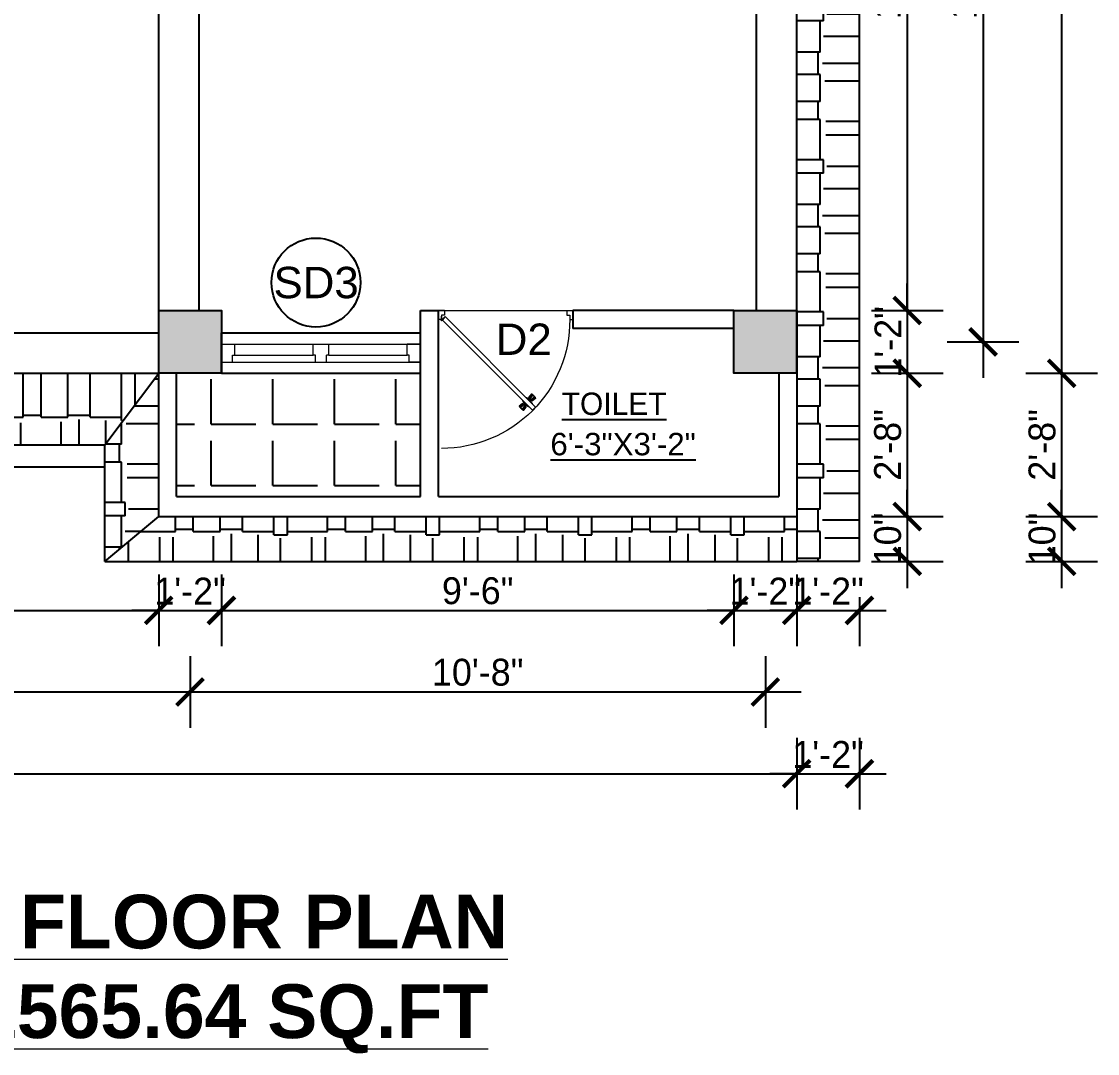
# Model space of a CAD drawing. Header units: inches. Extents: x 3672 to 10975, y -27382 to -746.
# Drawn here: x 8529.3 to 8769.5, y -24918.4 to -24688.1 of the extents above; entities that cross this region are included whole.
import ezdxf

# ---------------------------------------------------------------- set-up
doc = ezdxf.new("R2010")
doc.units = ezdxf.units.IN
doc.header["$LTSCALE"] = 17
doc.header["$MEASUREMENT"] = 0
for name, color, linetype, lineweight in [('25 BOT BAR', 12, 'Continuous', 25), ('DOOR & WIN', 1, 'Continuous', 25), ('OUTLINE', 1, 'Continuous', 25), ('PUERTAS', 7, 'Continuous', 9), ('TEXT', 231, 'Continuous', 20), ('WINDOW FRAME PLAN', 162, 'Continuous', 18)]:
    doc.layers.add(name, color=color, linetype=linetype, lineweight=lineweight)
doc.styles.add('ARCHITECTURE', font='stylu.ttf')
doc.styles.add('DIMTEXT', font='arial.ttf', dxfattribs={"height": 6})
doc.dimstyles.new('8 SCALE', dxfattribs={"dimscale": 0, "dimtxt": 6, "dimasz": 6, "dimexe": 8, "dimexo": 8, "dimgap": 1.25, "dimtad": 1, "dimdec": 0, "dimzin": 3, "dimdsep": 46, "dimlunit": 4, "dimtxsty": 'ARCHITECTURE', "dimblk": 'ARCHTICK', "dimcen": 8, "dimdle": 8, "dimclrd": 5, "dimclre": 5, "dimclrt": 7, "dimadec": 0, "dimazin": 0, "dimtfac": 0.75, "dimtdec": 0, "dimtix": 1, "dimtmove": 2, "dimatfit": 3, "dimldrblk": 'ARCHTICK', "dimfxl": 8, "dimfxlon": 1, "dimtolj": 1, "dimtzin": 0, "dimlwd": -1, "dimlwe": -1, "dimarcsym": 0})
pattern_1 = [(90, (-1768.396, -5912.43), (-12, 25.5), [6, -5, 7, -3, 9, -4]), (90, (-1768.896, -5906.43), (-12, 25.5), [5, -19, 4, -6]), (90, (-1767.646, -5894.43), (-12, 25.5), [3, -31]), (180, (-1768.396, -5912.4304), (-12, -8.5), [11.5, -36.5]), (180, (-1768.396, -5906.4304), (-12, -8.5), [11.25, -36.75]), (180, (-1768.396, -5901.4304), (-12, -8.5), [10.5, -37.5]), (180, (-1767.646, -5894.4304), (-12, -8.5), [11.5, -36.5]), (180, (-1767.646, -5891.4304), (-12, -8.5), [11.5, -36.5]), (180, (-1768.396, -5882.4304), (-12, -8.5), [11, -37])]

# ---------------------------------------------------------------- blocks, each defined once
blk = doc.blocks.new('2ft6in')
at = {"layer": 'PUERTAS', "color": 2}
for p, q in [((0.84, 2.1), (21.02, 22.28)), ((18.33, 21.76), (18.31, 21.77)), ((21.71, 21.6), (21.02, 22.28)), ((21.71, 21.6), (1.47, 1.37)), ((21.18, 18.9), (21.2, 18.89)), ((0, 2), (0, 0)), ((0.6, 2), (0, 2)), ((1.33, 0), (0, 0)), ((0.6, 1.26), (0.6, 2.04)), ((0.67, 1.26), (0.6, 1.26)), ((0.67, 1.26), (0.67, 2.01)), ((0.67, 1), (0.67, 1.26)), ((1.33, 1), (0.67, 1)), ((1.31, 1.53), (0.79, 2.06)), ((1.36, 1.58), (0.81, 2.12)), ((1.36, 1.58), (1.31, 1.53)), ((1.47, 1.37), (1.31, 1.53)), ((1.33, 0), (1.33, 1)), ((28.67, 0), (28.67, 1)), ((28.67, 1), (29.33, 1)), ((28.67, 0), (30, 0)), ((29.33, 1), (29.33, 2)), ((29.33, 2), (30, 2)), ((30, 0), (30, 2))]:
    blk.add_line(p, q, dxfattribs=at)
at = {"layer": 'PUERTAS', "color": 1}
for p, q in [((18.06, 21.44), (18.48, 21.86)), ((18.08, 21.51), (18.45, 21.88)), ((18.82, 22.25), (18.45, 21.88)), ((18.9, 22.28), (18.48, 21.86)), ((18.84, 22.23), (18.82, 22.25)), ((19.54, 21.59), (18.99, 22.27)), ((18.74, 20.79), (18.06, 21.34)), ((18.11, 21.49), (18.08, 21.51)), ((18.83, 20.8), (19.18, 21.15)), ((18.84, 20.21), (19.1, 20.6)), ((18.85, 20.11), (18.84, 20.12)), ((18.92, 20.89), (18.93, 20.88)), ((19.02, 20.88), (19.24, 21.1)), ((19.12, 20.8), (19.03, 20.89)), ((19.1, 20.7), (19.11, 20.69)), ((19.1, 20.6), (19.1, 20.6)), ((19.11, 20.79), (19.33, 21.01)), ((19.54, 21.5), (19.18, 21.15)), ((19.45, 21.31), (19.24, 21.1)), ((19.55, 21.22), (19.33, 21.01)), ((19.45, 21.41), (19.45, 21.41)), ((19.54, 21.22), (19.45, 21.31)), ((19.53, 19.43), (19.54, 19.42)), ((19.64, 21.23), (19.64, 21.23)), ((19.64, 19.42), (20.02, 19.67)), ((19.74, 21.24), (19.73, 21.23)), ((20.12, 21.49), (19.74, 21.24)), ((20.02, 19.67), (20.03, 19.68)), ((20.12, 19.68), (20.12, 19.68)), ((20.21, 19.69), (20.43, 19.9)), ((20.22, 21.48), (20.22, 21.49)), ((20.22, 19.41), (20.57, 19.76)), ((20.22, 19.69), (20.31, 19.6)), ((20.22, 19.32), (20.76, 18.64)), ((20.31, 19.6), (20.52, 19.81)), ((20.31, 19.5), (20.31, 19.5)), ((20.65, 20.12), (20.43, 19.9)), ((20.74, 20.03), (20.52, 19.81)), ((20.93, 20.11), (20.57, 19.76)), ((20.64, 20.11), (20.73, 20.02)), ((20.66, 20.31), (20.65, 20.31)), ((20.65, 20.21), (20.65, 20.22)), ((20.91, 20.7), (20.66, 20.31)), ((20.84, 20.02), (20.83, 20.03)), ((20.91, 20.8), (20.91, 20.79)), ((21.02, 20.12), (21.7, 19.57)), ((21.7, 19.47), (21.28, 19.05)), ((21.67, 19.4), (21.31, 19.03)), ((21.65, 19.42), (21.67, 19.4)), ((20.86, 18.63), (21.28, 19.05)), ((20.91, 18.68), (20.94, 18.66)), ((20.94, 18.66), (21.31, 19.03))]:
    blk.add_line(p, q, dxfattribs=at)
at = {"layer": 'PUERTAS', "color": 8}
for p, q in [((18.44, 21.9), (18.31, 21.77)), ((19.07, 21.03), (18.34, 21.72)), ((18.44, 21.9), (18.56, 22.02)), ((18.58, 22.01), (18.56, 22.02)), ((19.3, 21.26), (18.61, 22)), ((19.42, 21.38), (18.75, 22.14)), ((19.51, 21.48), (18.88, 22.26)), ((19.55, 21.53), (18.93, 22.3)), ((18.81, 20.78), (18.04, 21.4)), ((18.86, 20.83), (18.08, 21.46)), ((18.95, 20.92), (18.2, 21.58)), ((18.91, 20.27), (19.19, 20.69)), ((19.13, 20.8), (19.03, 20.9)), ((19.15, 20.82), (19.05, 20.92)), ((19.09, 20.44), (19.25, 20.76)), ((19.19, 20.87), (19.1, 20.96)), ((19.25, 20.93), (19.16, 21.02)), ((19.28, 20.63), (19.32, 20.83)), ((19.4, 21.08), (19.31, 21.17)), ((19.47, 21.15), (19.38, 21.24)), ((19.43, 20.78), (19.4, 20.9)), ((19.51, 21.19), (19.42, 21.28)), ((19.55, 20.91), (19.43, 20.94)), ((19.53, 21.21), (19.44, 21.3)), ((19.7, 21.06), (19.51, 21.01)), ((19.89, 21.24), (19.58, 21.08)), ((20.07, 21.42), (19.64, 21.15)), ((19.69, 19.49), (20.12, 19.76)), ((19.87, 19.67), (20.18, 19.83)), ((20.06, 19.85), (20.25, 19.9)), ((20.21, 20), (20.33, 19.97)), ((20.21, 19.38), (20.83, 18.61)), ((20.23, 19.7), (20.32, 19.61)), ((20.25, 19.72), (20.34, 19.63)), ((20.25, 19.43), (20.88, 18.65)), ((20.29, 19.76), (20.38, 19.67)), ((20.33, 20.13), (20.36, 20.01)), ((20.34, 19.53), (21, 18.77)), ((20.36, 19.83), (20.45, 19.74)), ((20.48, 20.28), (20.44, 20.08)), ((20.46, 19.64), (21.14, 18.91)), ((20.5, 19.98), (20.6, 19.89)), ((20.67, 20.47), (20.51, 20.15)), ((20.85, 20.64), (20.57, 20.22)), ((20.57, 20.04), (20.66, 19.95)), ((20.61, 20.09), (20.7, 19.99)), ((20.63, 20.11), (20.72, 20.01)), ((20.69, 19.87), (21.42, 19.19)), ((20.81, 19.99), (21.56, 19.33)), ((20.9, 20.08), (21.68, 19.45)), ((20.95, 20.13), (21.72, 19.51)), ((21.32, 19.01), (21.2, 18.89)), ((21.32, 19.01), (21.44, 19.14)), ((21.43, 19.15), (21.44, 19.14)), ((0, 0), (30, 0))]:
    blk.add_line(p, q, dxfattribs=at)
at = {"layer": 'PUERTAS', "color": 2}
for radius in [0.129, 0.0627]:
    blk.add_circle((0.68, 2.14), radius, dxfattribs=at)
at = {"layer": 'PUERTAS', "color": 8}
blk.add_arc((0.68, 2.14), 28.65, 359.7285, 90.0333, dxfattribs=at)
at = {"layer": 'PUERTAS', "color": 1}
for centre, start, end in [((18.94, 22.23), 38.9236, 135), ((18.78, 20.84), 231.0764, 315), ((18.89, 20.16), 135, 225), ((18.97, 20.93), 225, 315), ((19.16, 20.74), 135, 219.7428), ((19.06, 20.65), 315, 39.7428), ((19.4, 21.36), 315, 45), ((19.49, 21.55), 315, 38.9236), ((19.59, 19.47), 225, 315), ((19.6, 21.18), 50.2572, 135), ((19.68, 21.28), 230.2572, 315), ((20.07, 19.63), 50.2572, 135), ((20.17, 21.44), 45, 135), ((20.16, 19.73), 230.2572, 315), ((20.27, 19.36), 135, 218.9236), ((20.35, 19.55), 135, 225), ((20.7, 20.26), 135, 219.7428), ((20.6, 20.17), 315, 39.7428), ((20.78, 19.98), 45, 135), ((20.87, 20.75), 315, 45), ((20.98, 20.07), 51.0764, 135), ((21.65, 19.52), 315, 51.0764), ((20.82, 18.68), 218.9236, 315)]:
    blk.add_arc(centre, 0.0667, start, end, dxfattribs=at)
blk = doc.blocks.new('*U2800')
at = {"color": 3}
blk.add_blockref('2ft6in', (0, 0), dxfattribs=at)
blk = doc.blocks.new('_ArchTick')
at = {"color": 0, "linetype": 'ByBlock', "const_width": 0.15}
blk.add_lwpolyline([(-0.5, -0.5), (0.5, 0.5)], dxfattribs=at)
blk = doc.blocks.new('*D3235')
at = {"layer": '25 BOT BAR', "color": 5, "transparency": 16777216}
for p, q in [((8405.89, -24811.54), (8405.89, -24827.54)), ((8559.89, -24811.54), (8559.89, -24827.54)), ((8397.89, -24819.54), (8567.89, -24819.54))]:
    blk.add_line(p, q, dxfattribs=at)
at = {"layer": 'Defpoints', "color": 0, "transparency": 16777216}
for p in [(8405.89, -24766.59), (8559.89, -24766.59), (8559.89, -24819.54)]:
    blk.add_point(p, dxfattribs=at)
at = {"layer": '25 BOT BAR', "color": 5, "transparency": 16777216, "xscale": 6, "yscale": 6, "zscale": 6, "rotation": 180}
blk.add_blockref('_ArchTick', (8405.89, -24819.54), dxfattribs=at)
at = {"layer": '25 BOT BAR', "color": 5, "transparency": 16777216, "xscale": 6, "yscale": 6, "zscale": 6}
blk.add_blockref('_ArchTick', (8559.89, -24819.54), dxfattribs=at)
at = {"layer": '25 BOT BAR', "color": 7, "transparency": 16777216, "insert": (8482.89, -24815.18), "char_height": 6, "attachment_point": 5, "style": 'ARCHITECTURE'}
blk.add_mtext('\\A1;12\'-10"', dxfattribs=at)
blk = doc.blocks.new('*D3236')
at = {"layer": '25 BOT BAR', "color": 5, "transparency": 16777216}
for p, q in [((8559.89, -24811.54), (8559.89, -24827.54)), ((8573.89, -24811.54), (8573.89, -24827.54)), ((8559.89, -24819.54), (8553.89, -24819.54)), ((8559.89, -24819.54), (8573.89, -24819.54)), ((8573.89, -24819.54), (8579.89, -24819.54))]:
    blk.add_line(p, q, dxfattribs=at)
at = {"layer": 'Defpoints', "color": 0, "transparency": 16777216}
for p in [(8559.89, -24766.59), (8573.89, -24766.59), (8573.89, -24819.54)]:
    blk.add_point(p, dxfattribs=at)
at = {"layer": '25 BOT BAR', "color": 5, "transparency": 16777216, "xscale": 6, "yscale": 6, "zscale": 6}
blk.add_blockref('_ArchTick', (8559.89, -24819.54), dxfattribs=at)
at = {"layer": '25 BOT BAR', "color": 5, "transparency": 16777216, "xscale": 6, "yscale": 6, "zscale": 6, "rotation": 180}
blk.add_blockref('_ArchTick', (8573.89, -24819.54), dxfattribs=at)
at = {"layer": '25 BOT BAR', "color": 7, "transparency": 16777216, "insert": (8566.89, -24815.23), "char_height": 6, "attachment_point": 5, "style": 'ARCHITECTURE'}
blk.add_mtext('\\A1;1\'-2"', dxfattribs=at)
blk = doc.blocks.new('*D3237')
at = {"layer": '25 BOT BAR', "color": 5, "transparency": 16777216}
for p, q in [((8573.89, -24811.54), (8573.89, -24827.54)), ((8688.35, -24811.54), (8688.35, -24827.54)), ((8565.89, -24819.54), (8696.35, -24819.54))]:
    blk.add_line(p, q, dxfattribs=at)
at = {"layer": 'Defpoints', "color": 0, "transparency": 16777216}
for p in [(8573.89, -24766.59), (8688.35, -24766.59), (8688.35, -24819.54)]:
    blk.add_point(p, dxfattribs=at)
at = {"layer": '25 BOT BAR', "color": 5, "transparency": 16777216, "xscale": 6, "yscale": 6, "zscale": 6, "rotation": 180}
blk.add_blockref('_ArchTick', (8573.89, -24819.54), dxfattribs=at)
at = {"layer": '25 BOT BAR', "color": 5, "transparency": 16777216, "xscale": 6, "yscale": 6, "zscale": 6}
blk.add_blockref('_ArchTick', (8688.35, -24819.54), dxfattribs=at)
at = {"layer": '25 BOT BAR', "color": 7, "transparency": 16777216, "insert": (8631.12, -24815.18), "char_height": 6, "attachment_point": 5, "style": 'ARCHITECTURE'}
blk.add_mtext('\\A1;9\'-6"', dxfattribs=at)
blk = doc.blocks.new('*D3238')
at = {"layer": '25 BOT BAR', "color": 5, "transparency": 16777216}
for p, q in [((8688.35, -24811.54), (8688.35, -24827.54)), ((8702.35, -24811.54), (8702.35, -24827.54)), ((8688.35, -24819.54), (8682.35, -24819.54)), ((8688.35, -24819.54), (8702.35, -24819.54)), ((8702.35, -24819.54), (8708.35, -24819.54))]:
    blk.add_line(p, q, dxfattribs=at)
at = {"layer": 'Defpoints', "color": 0, "transparency": 16777216}
for p in [(8688.35, -24766.59), (8702.35, -24766.59), (8702.35, -24819.54)]:
    blk.add_point(p, dxfattribs=at)
at = {"layer": '25 BOT BAR', "color": 5, "transparency": 16777216, "xscale": 6, "yscale": 6, "zscale": 6}
blk.add_blockref('_ArchTick', (8688.35, -24819.54), dxfattribs=at)
at = {"layer": '25 BOT BAR', "color": 5, "transparency": 16777216, "xscale": 6, "yscale": 6, "zscale": 6, "rotation": 180}
blk.add_blockref('_ArchTick', (8702.35, -24819.54), dxfattribs=at)
at = {"layer": '25 BOT BAR', "color": 7, "transparency": 16777216, "insert": (8695.35, -24815.23), "char_height": 6, "attachment_point": 5, "style": 'ARCHITECTURE'}
blk.add_mtext('\\A1;1\'-2"', dxfattribs=at)
blk = doc.blocks.new('*D3240')
at = {"layer": '25 BOT BAR', "color": 5, "transparency": 16777216}
for p, q in [((8398.89, -24829.74), (8398.89, -24845.74)), ((8566.89, -24829.74), (8566.89, -24845.74)), ((8390.89, -24837.74), (8574.89, -24837.74))]:
    blk.add_line(p, q, dxfattribs=at)
at = {"layer": 'Defpoints', "color": 0, "transparency": 16777216}
for p in [(8398.89, -24759.59), (8566.89, -24759.59), (8566.89, -24837.74)]:
    blk.add_point(p, dxfattribs=at)
at = {"layer": '25 BOT BAR', "color": 5, "transparency": 16777216, "xscale": 6, "yscale": 6, "zscale": 6, "rotation": 180}
blk.add_blockref('_ArchTick', (8398.89, -24837.74), dxfattribs=at)
at = {"layer": '25 BOT BAR', "color": 5, "transparency": 16777216, "xscale": 6, "yscale": 6, "zscale": 6}
blk.add_blockref('_ArchTick', (8566.89, -24837.74), dxfattribs=at)
at = {"layer": '25 BOT BAR', "color": 7, "transparency": 16777216, "insert": (8482.89, -24833.34), "char_height": 6, "attachment_point": 5, "style": 'ARCHITECTURE'}
blk.add_mtext('\\A1;14\'-0"', dxfattribs=at)
blk = doc.blocks.new('*D3241')
at = {"layer": '25 BOT BAR', "color": 5, "transparency": 16777216}
for p, q in [((8566.89, -24829.74), (8566.89, -24845.74)), ((8695.35, -24829.74), (8695.35, -24845.74)), ((8558.89, -24837.74), (8703.35, -24837.74))]:
    blk.add_line(p, q, dxfattribs=at)
at = {"layer": 'Defpoints', "color": 0, "transparency": 16777216}
for p in [(8566.89, -24759.59), (8695.35, -24759.59), (8695.35, -24837.74)]:
    blk.add_point(p, dxfattribs=at)
at = {"layer": '25 BOT BAR', "color": 5, "transparency": 16777216, "xscale": 6, "yscale": 6, "zscale": 6, "rotation": 180}
blk.add_blockref('_ArchTick', (8566.89, -24837.74), dxfattribs=at)
at = {"layer": '25 BOT BAR', "color": 5, "transparency": 16777216, "xscale": 6, "yscale": 6, "zscale": 6}
blk.add_blockref('_ArchTick', (8695.35, -24837.74), dxfattribs=at)
at = {"layer": '25 BOT BAR', "color": 7, "transparency": 16777216, "insert": (8631.12, -24833.37), "char_height": 6, "attachment_point": 5, "style": 'ARCHITECTURE'}
blk.add_mtext('\\A1;10\'-8"', dxfattribs=at)
blk = doc.blocks.new('*D3242')
at = {"layer": '25 BOT BAR', "color": 5, "transparency": 16777216}
for p, q in [((8241.89, -24848), (8241.89, -24864)), ((8702.35, -24848), (8702.35, -24864)), ((8233.89, -24856), (8710.35, -24856))]:
    blk.add_line(p, q, dxfattribs=at)
at = {"layer": 'Defpoints', "color": 0, "transparency": 16777216}
for p in [(8241.89, -24766.59), (8702.35, -24766.59), (8702.35, -24856)]:
    blk.add_point(p, dxfattribs=at)
at = {"layer": '25 BOT BAR', "color": 5, "transparency": 16777216, "xscale": 6, "yscale": 6, "zscale": 6, "rotation": 180}
blk.add_blockref('_ArchTick', (8241.89, -24856), dxfattribs=at)
at = {"layer": '25 BOT BAR', "color": 5, "transparency": 16777216, "xscale": 6, "yscale": 6, "zscale": 6}
blk.add_blockref('_ArchTick', (8702.35, -24856), dxfattribs=at)
at = {"layer": '25 BOT BAR', "color": 7, "transparency": 16777216, "insert": (8472.12, -24851.62), "char_height": 6, "attachment_point": 5, "style": 'ARCHITECTURE'}
blk.add_mtext('\\A1;38\'-4"', dxfattribs=at)
blk = doc.blocks.new('*D3259')
at = {"layer": '25 BOT BAR', "color": 5, "transparency": 16777216}
for p, q in [((8727.04, -24594.07), (8727.04, -24760.59)), ((8719.04, -24602.07), (8735.04, -24602.07)), ((8719.04, -24752.59), (8735.04, -24752.59))]:
    blk.add_line(p, q, dxfattribs=at)
at = {"layer": 'Defpoints', "color": 0, "transparency": 16777216}
for p in [(8702.35, -24602.07), (8702.35, -24752.59), (8727.04, -24752.59)]:
    blk.add_point(p, dxfattribs=at)
at = {"layer": '25 BOT BAR', "color": 5, "transparency": 16777216, "xscale": 6, "yscale": 6, "zscale": 6}
for p, rotation in [((8727.04, -24602.07), 90), ((8727.04, -24752.59), 270)]:
    blk.add_blockref('_ArchTick', p, dxfattribs=dict(at, rotation=rotation))
at = {"layer": '25 BOT BAR', "color": 7, "transparency": 16777216, "insert": (8722.57, -24677.33), "char_height": 6, "attachment_point": 5, "rotation": 90, "style": 'ARCHITECTURE'}
blk.add_mtext('\\A1;12\'-7"', dxfattribs=at)
blk = doc.blocks.new('*D3260')
at = {"layer": '25 BOT BAR', "color": 5, "transparency": 16777216}
for p, q in [((8727.04, -24752.59), (8727.04, -24746.59)), ((8719.04, -24752.59), (8735.04, -24752.59)), ((8727.04, -24752.59), (8727.04, -24766.59)), ((8719.04, -24766.59), (8735.04, -24766.59)), ((8727.04, -24766.59), (8727.04, -24772.59))]:
    blk.add_line(p, q, dxfattribs=at)
at = {"layer": 'Defpoints', "color": 0, "transparency": 16777216}
for p in [(8702.35, -24752.59), (8702.35, -24766.59), (8727.04, -24766.59)]:
    blk.add_point(p, dxfattribs=at)
at = {"layer": '25 BOT BAR', "color": 5, "transparency": 16777216, "xscale": 6, "yscale": 6, "zscale": 6}
for p, rotation in [((8727.04, -24752.59), 270), ((8727.04, -24766.59), 90)]:
    blk.add_blockref('_ArchTick', p, dxfattribs=dict(at, rotation=rotation))
at = {"layer": '25 BOT BAR', "color": 7, "transparency": 16777216, "insert": (8722.73, -24759.59), "char_height": 6, "attachment_point": 5, "rotation": 90, "style": 'ARCHITECTURE'}
blk.add_mtext('\\A1;1\'-2"', dxfattribs=at)
blk = doc.blocks.new('*D3261')
at = {"layer": '25 BOT BAR', "color": 5, "transparency": 16777216}
for p, q in [((8727.04, -24758.59), (8727.04, -24806.59)), ((8719.04, -24766.59), (8735.04, -24766.59)), ((8719.04, -24798.59), (8735.04, -24798.59))]:
    blk.add_line(p, q, dxfattribs=at)
at = {"layer": 'Defpoints', "color": 0, "transparency": 16777216}
for p in [(8702.35, -24766.59), (8702.35, -24798.59), (8727.04, -24798.59)]:
    blk.add_point(p, dxfattribs=at)
at = {"layer": '25 BOT BAR', "color": 5, "transparency": 16777216, "xscale": 6, "yscale": 6, "zscale": 6}
for p, rotation in [((8727.04, -24766.59), 90), ((8727.04, -24798.59), 270)]:
    blk.add_blockref('_ArchTick', p, dxfattribs=dict(at, rotation=rotation))
at = {"layer": '25 BOT BAR', "color": 7, "transparency": 16777216, "insert": (8722.68, -24782.59), "char_height": 6, "attachment_point": 5, "rotation": 90, "style": 'ARCHITECTURE'}
blk.add_mtext('\\A1;2\'-8"', dxfattribs=at)
blk = doc.blocks.new('*D3264')
at = {"layer": '25 BOT BAR', "color": 5, "transparency": 16777216}
for p, q in [((8743.96, -24587.07), (8743.96, -24767.59)), ((8735.96, -24595.07), (8751.96, -24595.07)), ((8735.96, -24759.59), (8751.96, -24759.59))]:
    blk.add_line(p, q, dxfattribs=at)
at = {"layer": 'Defpoints', "color": 0, "transparency": 16777216}
for p in [(8695.35, -24595.07), (8695.35, -24759.59), (8743.96, -24759.59)]:
    blk.add_point(p, dxfattribs=at)
at = {"layer": '25 BOT BAR', "color": 5, "transparency": 16777216, "xscale": 6, "yscale": 6, "zscale": 6}
for p, rotation in [((8743.96, -24595.07), 90), ((8743.96, -24759.59), 270)]:
    blk.add_blockref('_ArchTick', p, dxfattribs=dict(at, rotation=rotation))
at = {"layer": '25 BOT BAR', "color": 7, "transparency": 16777216, "insert": (8739.6, -24677.33), "char_height": 6, "attachment_point": 5, "rotation": 90, "style": 'ARCHITECTURE'}
blk.add_mtext('\\A1;13\'-9"', dxfattribs=at)
blk = doc.blocks.new('*D3265')
at = {"layer": '25 BOT BAR', "color": 5, "transparency": 16777216}
for p, q in [((8761.51, -24298.59), (8761.51, -24774.59)), ((8753.51, -24306.59), (8769.51, -24306.59)), ((8753.51, -24766.59), (8769.51, -24766.59))]:
    blk.add_line(p, q, dxfattribs=at)
at = {"layer": 'Defpoints', "color": 0, "transparency": 16777216}
for p in [(8702.35, -24306.59), (8702.35, -24766.59), (8761.51, -24766.59)]:
    blk.add_point(p, dxfattribs=at)
at = {"layer": '25 BOT BAR', "color": 5, "transparency": 16777216, "xscale": 6, "yscale": 6, "zscale": 6}
for p, rotation in [((8761.51, -24306.59), 90), ((8761.51, -24766.59), 270)]:
    blk.add_blockref('_ArchTick', p, dxfattribs=dict(at, rotation=rotation))
at = {"layer": '25 BOT BAR', "color": 7, "transparency": 16777216, "insert": (8757.13, -24536.59), "char_height": 6, "attachment_point": 5, "rotation": 90, "style": 'ARCHITECTURE'}
blk.add_mtext('\\A1;38\'-4"', dxfattribs=at)
blk = doc.blocks.new('*D3266')
at = {"layer": '25 BOT BAR', "color": 5, "transparency": 16777216}
for p, q in [((8761.51, -24758.59), (8761.51, -24806.59)), ((8753.51, -24766.59), (8769.51, -24766.59)), ((8753.51, -24798.59), (8769.51, -24798.59))]:
    blk.add_line(p, q, dxfattribs=at)
at = {"layer": 'Defpoints', "color": 0, "transparency": 16777216}
for p in [(8702.35, -24766.59), (8702.35, -24798.59), (8761.51, -24798.59)]:
    blk.add_point(p, dxfattribs=at)
at = {"layer": '25 BOT BAR', "color": 5, "transparency": 16777216, "xscale": 6, "yscale": 6, "zscale": 6}
for p, rotation in [((8761.51, -24766.59), 90), ((8761.51, -24798.59), 270)]:
    blk.add_blockref('_ArchTick', p, dxfattribs=dict(at, rotation=rotation))
at = {"layer": '25 BOT BAR', "color": 7, "transparency": 16777216, "insert": (8757.16, -24782.59), "char_height": 6, "attachment_point": 5, "rotation": 90, "style": 'ARCHITECTURE'}
blk.add_mtext('\\A1;2\'-8"', dxfattribs=at)
blk = doc.blocks.new('*D3271')
at = {"layer": '25 BOT BAR', "color": 5, "transparency": 16777216}
for p, q in [((8727.04, -24798.59), (8727.04, -24792.59)), ((8719.04, -24798.59), (8735.04, -24798.59)), ((8727.04, -24798.59), (8727.04, -24808.59)), ((8719.04, -24808.59), (8735.04, -24808.59)), ((8727.04, -24808.59), (8727.04, -24814.59))]:
    blk.add_line(p, q, dxfattribs=at)
at = {"layer": 'Defpoints', "color": 0, "transparency": 16777216}
for p in [(8702.35, -24798.59), (8702.35, -24808.59), (8727.04, -24808.59)]:
    blk.add_point(p, dxfattribs=at)
at = {"layer": '25 BOT BAR', "color": 5, "transparency": 16777216, "xscale": 6, "yscale": 6, "zscale": 6}
for p, rotation in [((8727.04, -24798.59), 270), ((8727.04, -24808.59), 90)]:
    blk.add_blockref('_ArchTick', p, dxfattribs=dict(at, rotation=rotation))
at = {"layer": '25 BOT BAR', "color": 7, "transparency": 16777216, "insert": (8722.68, -24803.59), "char_height": 6, "attachment_point": 5, "rotation": 90, "style": 'ARCHITECTURE'}
blk.add_mtext('\\A1;10"', dxfattribs=at)
blk = doc.blocks.new('*D3272')
at = {"layer": '25 BOT BAR', "color": 5, "transparency": 16777216}
for p, q in [((8761.51, -24798.59), (8761.51, -24792.59)), ((8753.51, -24798.59), (8769.51, -24798.59)), ((8761.51, -24798.59), (8761.51, -24808.59)), ((8753.51, -24808.59), (8769.51, -24808.59)), ((8761.51, -24808.59), (8761.51, -24814.59))]:
    blk.add_line(p, q, dxfattribs=at)
at = {"layer": 'Defpoints', "color": 0, "transparency": 16777216}
for p in [(8702.35, -24798.59), (8702.35, -24808.59), (8761.51, -24808.59)]:
    blk.add_point(p, dxfattribs=at)
at = {"layer": '25 BOT BAR', "color": 5, "transparency": 16777216, "xscale": 6, "yscale": 6, "zscale": 6}
for p, rotation in [((8761.51, -24798.59), 270), ((8761.51, -24808.59), 90)]:
    blk.add_blockref('_ArchTick', p, dxfattribs=dict(at, rotation=rotation))
at = {"layer": '25 BOT BAR', "color": 7, "transparency": 16777216, "insert": (8757.16, -24803.59), "char_height": 6, "attachment_point": 5, "rotation": 90, "style": 'ARCHITECTURE'}
blk.add_mtext('\\A1;10"', dxfattribs=at)
blk = doc.blocks.new('*D3273')
at = {"layer": '25 BOT BAR', "color": 5, "transparency": 16777216}
for p, q in [((8702.35, -24811.54), (8702.35, -24827.54)), ((8716.35, -24816.59), (8716.35, -24827.54)), ((8702.35, -24819.54), (8696.35, -24819.54)), ((8702.35, -24819.54), (8716.35, -24819.54)), ((8716.35, -24819.54), (8722.35, -24819.54))]:
    blk.add_line(p, q, dxfattribs=at)
at = {"layer": 'Defpoints', "color": 0, "transparency": 16777216}
for p in [(8702.35, -24766.59), (8716.35, -24808.59), (8716.35, -24819.54)]:
    blk.add_point(p, dxfattribs=at)
at = {"layer": '25 BOT BAR', "color": 5, "transparency": 16777216, "xscale": 6, "yscale": 6, "zscale": 6}
blk.add_blockref('_ArchTick', (8702.35, -24819.54), dxfattribs=at)
at = {"layer": '25 BOT BAR', "color": 5, "transparency": 16777216, "xscale": 6, "yscale": 6, "zscale": 6, "rotation": 180}
blk.add_blockref('_ArchTick', (8716.35, -24819.54), dxfattribs=at)
at = {"layer": '25 BOT BAR', "color": 7, "transparency": 16777216, "insert": (8709.35, -24815.23), "char_height": 6, "attachment_point": 5, "style": 'ARCHITECTURE'}
blk.add_mtext('\\A1;1\'-2"', dxfattribs=at)
blk = doc.blocks.new('*D3274')
at = {"layer": '25 BOT BAR', "color": 5, "transparency": 16777216}
for p, q in [((8702.35, -24848), (8702.35, -24864)), ((8716.35, -24848), (8716.35, -24864)), ((8702.35, -24856), (8696.35, -24856)), ((8702.35, -24856), (8716.35, -24856)), ((8716.35, -24856), (8722.35, -24856))]:
    blk.add_line(p, q, dxfattribs=at)
at = {"layer": 'Defpoints', "color": 0, "transparency": 16777216}
for p in [(8702.35, -24766.59), (8716.35, -24808.59), (8716.35, -24856)]:
    blk.add_point(p, dxfattribs=at)
at = {"layer": '25 BOT BAR', "color": 5, "transparency": 16777216, "xscale": 6, "yscale": 6, "zscale": 6}
blk.add_blockref('_ArchTick', (8702.35, -24856), dxfattribs=at)
at = {"layer": '25 BOT BAR', "color": 5, "transparency": 16777216, "xscale": 6, "yscale": 6, "zscale": 6, "rotation": 180}
blk.add_blockref('_ArchTick', (8716.35, -24856), dxfattribs=at)
at = {"layer": '25 BOT BAR', "color": 7, "transparency": 16777216, "insert": (8709.35, -24851.69), "char_height": 6, "attachment_point": 5, "style": 'ARCHITECTURE'}
blk.add_mtext('\\A1;1\'-2"', dxfattribs=at)
blk = doc.blocks.new('*D3276')
at = {"layer": '25 BOT BAR', "color": 5, "transparency": 16777216}
for p, q in [((8186.57, -24774.59), (8186.57, -24816.59)), ((8194.57, -24782.59), (8178.57, -24782.59)), ((8194.57, -24808.59), (8178.57, -24808.59))]:
    blk.add_line(p, q, dxfattribs=at)
at = {"layer": 'Defpoints', "color": 0, "transparency": 16777216}
for p in [(8225.89, -24782.59), (8186.57, -24808.59), (8547.89, -24808.59)]:
    blk.add_point(p, dxfattribs=at)
at = {"layer": '25 BOT BAR', "color": 5, "transparency": 16777216, "xscale": 6, "yscale": 6, "zscale": 6}
for p, rotation in [((8186.57, -24782.59), 90), ((8186.57, -24808.59), 270)]:
    blk.add_blockref('_ArchTick', p, dxfattribs=dict(at, rotation=rotation))
at = {"layer": '25 BOT BAR', "color": 7, "transparency": 16777216, "insert": (8182.27, -24795.59), "char_height": 6, "attachment_point": 5, "rotation": 90, "style": 'ARCHITECTURE'}
blk.add_mtext('\\A1;2\'-2"', dxfattribs=at)
blk = doc.blocks.new('*D3277')
at = {"layer": '25 BOT BAR', "color": 5, "transparency": 16777216}
for p, q in [((8150.95, -24758.59), (8150.95, -24816.59)), ((8158.95, -24766.59), (8142.95, -24766.59)), ((8158.95, -24808.59), (8142.95, -24808.59))]:
    blk.add_line(p, q, dxfattribs=at)
at = {"layer": 'Defpoints', "color": 0, "transparency": 16777216}
for p in [(8241.89, -24766.59), (8150.95, -24808.59), (8547.89, -24808.59)]:
    blk.add_point(p, dxfattribs=at)
at = {"layer": '25 BOT BAR', "color": 5, "transparency": 16777216, "xscale": 6, "yscale": 6, "zscale": 6}
for p, rotation in [((8150.95, -24766.59), 90), ((8150.95, -24808.59), 270)]:
    blk.add_blockref('_ArchTick', p, dxfattribs=dict(at, rotation=rotation))
at = {"layer": '25 BOT BAR', "color": 7, "transparency": 16777216, "insert": (8146.59, -24787.59), "char_height": 6, "attachment_point": 5, "rotation": 90, "style": 'ARCHITECTURE'}
blk.add_mtext('\\A1;3\'-6"', dxfattribs=at)

msp = doc.modelspace()

# ---------------------------------------------------------------- hatches: boundary and pattern name
at = {"layer": 'DOOR & WIN'}
h = msp.add_hatch(color=256, dxfattribs=at)
h.dxf.hatch_style = 1
h.paths.add_polyline_path([(8573.89, -24752.59), (8559.89, -24752.59), (8559.89, -24766.59), (8573.89, -24766.59)])
h = msp.add_hatch(color=256, dxfattribs=at)
h.dxf.hatch_style = 1
h.paths.add_polyline_path([(8702.35, -24752.59), (8688.35, -24752.59), (8688.35, -24766.59), (8702.35, -24766.59)])
at = {"layer": 'OUTLINE'}
h = msp.add_hatch(dxfattribs=at)
h.set_pattern_fill('AR-RSHKE', color=8, angle=90)
h.set_pattern_definition(pattern_1)
h.paths.add_polyline_path([(8716.35, -24306.59), (8702.35, -24306.59), (8702.35, -24320.59), (8702.35, -24459.59), (8702.35, -24473.59), (8702.35, -24808.59), (8716.35, -24808.59)])
h = msp.add_hatch(dxfattribs=at)
h.set_pattern_fill('AR-RSHKE', color=8)
h.set_pattern_definition([(0, (-1768.396, -5912.43), (25.5, 12), [6, -5, 7, -3, 9, -4]), (0, (-1762.396, -5911.93), (25.5, 12), [5, -19, 4, -6]), (0, (-1750.396, -5913.18), (25.5, 12), [3, -31]), (90, (-1768.396, -5912.4304), (-8.5, 12), [11.5, -36.5]), (90, (-1762.396, -5912.4304), (-8.5, 12), [11.25, -36.75]), (90, (-1757.396, -5912.4304), (-8.5, 12), [10.5, -37.5]), (90, (-1750.396, -5913.1804), (-8.5, 12), [11.5, -36.5]), (90, (-1747.396, -5913.1804), (-8.5, 12), [11.5, -36.5]), (90, (-1738.396, -5912.4304), (-8.5, 12), [11, -37])])
h.paths.add_polyline_path([(8559.89, -24766.59), (8405.89, -24766.59), (8391.89, -24766.59), (8377.45, -24766.59), (8377.45, -24782.59), (8547.89, -24782.59)])
h = msp.add_hatch(dxfattribs=at)
h.set_pattern_fill('AR-RSHKE', color=8, angle=90)
h.set_pattern_definition(pattern_1)
h.paths.add_polyline_path([(8547.89, -24808.59), (8559.89, -24798.59), (8559.89, -24766.59), (8547.89, -24782.59)])
h = msp.add_hatch(dxfattribs=at)
h.set_pattern_fill('ANGLE', color=8, scale=50)
h.set_pattern_definition([(0, (-1768.396, -4977.941), (0, 13.75), [10, -3.75]), (90, (-1768.396, -4977.941), (-13.75, 8e-16), [10, -3.75])])
h.paths.add_polyline_path([(8573.89, -24766.59), (8563.89, -24766.59), (8563.89, -24794.09), (8618.35, -24794.09), (8618.35, -24766.59)])
h = msp.add_hatch(dxfattribs=at)
h.set_pattern_fill('AR-RSHKE', color=8)
h.set_pattern_definition([(0, (-1768.396, -4977.941), (25.5, 12), [6, -5, 7, -3, 9, -4]), (0, (-1762.396, -4977.441), (25.5, 12), [5, -19, 4, -6]), (0, (-1750.396, -4978.691), (25.5, 12), [3, -31]), (90, (-1768.396, -4977.941), (-8.5, 12), [11.5, -36.5]), (90, (-1762.396, -4977.941), (-8.5, 12), [11.25, -36.75]), (90, (-1757.396, -4977.941), (-8.5, 12), [10.5, -37.5]), (90, (-1750.396, -4978.691), (-8.5, 12), [11.5, -36.5]), (90, (-1747.396, -4978.691), (-8.5, 12), [11.5, -36.5]), (90, (-1738.396, -4977.941), (-8.5, 12), [11, -37])])
h.paths.add_polyline_path([(8559.89, -24798.59), (8547.89, -24808.59), (8702.35, -24808.59), (8702.35, -24798.59)])

# ---------------------------------------------------------------- linework, layer by layer
at = {"layer": '25 BOT BAR'}
for p, q in [((8618.35, -24757.59), (8618.35, -24752.59)), ((8618.35, -24752.59), (8622.35, -24752.59)), ((8622.35, -24794.09), (8622.35, -24752.59)), ((8688.35, -24752.59), (8652.35, -24752.59)), ((8652.35, -24752.59), (8652.35, -24756.59)), ((8573.89, -24757.59), (8618.35, -24757.59)), ((8573.89, -24766.59), (8573.89, -24757.59)), ((8618.35, -24766.59), (8618.35, -24757.59)), ((8688.35, -24756.59), (8652.35, -24756.59)), ((8547.89, -24782.59), (8559.89, -24766.59)), ((8559.89, -24798.59), (8559.89, -24766.59)), ((8563.89, -24794.09), (8563.89, -24766.59)), ((8573.89, -24766.59), (8618.35, -24766.59)), ((8618.35, -24794.09), (8618.35, -24766.59)), ((8698.35, -24766.59), (8698.35, -24794.09)), ((8702.35, -24766.59), (8702.35, -24808.59)), ((8547.89, -24808.59), (8547.89, -24782.59)), ((8547.89, -24787.59), (8501.35, -24787.59)), ((8547.89, -24808.59), (8559.89, -24798.59)), ((8716.35, -24808.59), (8702.35, -24808.59))]:
    msp.add_line(p, q, dxfattribs=at)
msp.add_circle((8595, -24746.34), 9.93, dxfattribs=at)
at = {"layer": 'DOOR & WIN'}
for p, q in [((8716.35, -24808.59), (8716.35, -24306.59)), ((8702.35, -24766.59), (8702.35, -24473.59)), ((8693.35, -24752.59), (8693.35, -24602.07)), ((8568.89, -24752.59), (8568.89, -24638.07)), ((8559.89, -24752.59), (8559.89, -24644.07)), ((8440.89, -24757.59), (8559.89, -24757.59)), ((8405.89, -24766.59), (8559.89, -24766.59)), ((8225.89, -24782.59), (8547.89, -24782.59)), ((8563.89, -24794.09), (8618.35, -24794.09)), ((8622.35, -24794.09), (8698.35, -24794.09)), ((8559.89, -24798.59), (8702.35, -24798.59)), ((8547.89, -24808.59), (8702.35, -24808.59))]:
    msp.add_line(p, q, dxfattribs=at)
at = {"layer": 'OUTLINE'}
for points in [[(8559.89, -24752.59), (8573.89, -24752.59), (8573.89, -24766.59), (8559.89, -24766.59)], [(8688.35, -24752.59), (8702.35, -24752.59), (8702.35, -24766.59), (8688.35, -24766.59)]]:
    msp.add_lwpolyline(points, close=True, dxfattribs=at)
at = {"layer": 'WINDOW FRAME PLAN'}
for p, q in [((8573.89, -24760.09), (8618.35, -24760.09)), ((8573.89, -24760.09), (8573.89, -24764.09)), ((8573.89, -24760.09), (8576.89, -24760.09)), ((8576.89, -24762.59), (8576.89, -24760.09)), ((8594.39, -24762.59), (8594.39, -24760.09)), ((8594.39, -24760.09), (8597.85, -24760.09)), ((8597.85, -24762.59), (8597.85, -24760.09)), ((8618.35, -24760.09), (8615.35, -24760.09)), ((8615.35, -24762.59), (8615.35, -24760.09)), ((8618.35, -24760.09), (8618.35, -24764.09)), ((8576.39, -24764.09), (8576.39, -24762.59)), ((8576.39, -24762.59), (8576.89, -24762.59)), ((8576.89, -24762.59), (8594.39, -24762.59)), ((8594.89, -24762.59), (8594.39, -24762.59)), ((8594.89, -24764.09), (8594.89, -24762.59)), ((8597.35, -24764.09), (8597.35, -24762.59)), ((8597.85, -24762.59), (8597.35, -24762.59)), ((8597.85, -24762.59), (8615.35, -24762.59)), ((8615.85, -24762.59), (8615.35, -24762.59)), ((8615.85, -24764.09), (8615.85, -24762.59)), ((8573.89, -24764.09), (8618.35, -24764.09)), ((8573.89, -24764.09), (8576.39, -24764.09)), ((8618.35, -24764.09), (8615.85, -24764.09))]:
    msp.add_line(p, q, dxfattribs=at)

# ---------------------------------------------------------------- block references
at = {"layer": 'DOOR & WIN', "xscale": -1, "rotation": 180}
msp.add_blockref('*U2800', (8622.35, -24752.59), dxfattribs=at)

# ---------------------------------------------------------------- texts
at = {"layer": 'DOOR & WIN', "char_height": 5, "attachment_point": 5}
for s, insert in [('{\\L\\C7;TOILET}', (8661.58, -24773.44)), ('{\\fArial TUR|b0|i0|c0|p34;\\L\\C7;6\'-3"X3\'-2"}', (8663.58, -24782.44))]:
    msp.add_mtext(s, dxfattribs=dict(at, insert=insert))
at = {"layer": 'TEXT', "style": 'DIMTEXT'}
msp.add_text('SD3', height=7, rotation=360, dxfattribs=at).set_placement((8585.53, -24749.84))
msp.add_text('D2', height=7, dxfattribs=at).set_placement((8635.16, -24762.5))
at = {"layer": 'TEXT', "insert": (8545.22, -24883), "char_height": 12, "width": 396.2985, "attachment_point": 2}
msp.add_mtext('{\\fArial|b1|i0|c0|p34;\\LSECOND FLOOR PLAN \\PAREA= 1565.64 SQ.FT}', dxfattribs=at)

# ---------------------------------------------------------------- dimensions: what is measured, and where the dimension line sits
at = {"layer": '25 BOT BAR'}
for base, p1, p2, picture, middle in [((8761.51, -24766.59), (8702.35, -24306.59), (8702.35, -24766.59), '*D3265', (8757.13, -24536.59)), ((8743.96, -24759.59), (8695.35, -24595.07), (8695.35, -24759.59), '*D3264', (8739.6, -24677.33)), ((8727.04, -24752.59), (8702.35, -24602.07), (8702.35, -24752.59), '*D3259', (8722.57, -24677.33)), ((8727.04, -24766.59), (8702.35, -24752.59), (8702.35, -24766.59), '*D3260', (8722.73, -24759.59)), ((8150.95, -24808.59), (8241.89, -24766.59), (8547.89, -24808.59), '*D3277', (8146.59, -24787.59)), ((8727.04, -24798.59), (8702.35, -24766.59), (8702.35, -24798.59), '*D3261', (8722.68, -24782.59)), ((8761.51, -24798.59), (8702.35, -24766.59), (8702.35, -24798.59), '*D3266', (8757.16, -24782.59)), ((8186.57, -24808.59), (8225.89, -24782.59), (8547.89, -24808.59), '*D3276', (8182.27, -24795.59)), ((8727.04, -24808.59), (8702.35, -24798.59), (8702.35, -24808.59), '*D3271', (8722.68, -24803.59)), ((8761.51, -24808.59), (8702.35, -24798.59), (8702.35, -24808.59), '*D3272', (8757.16, -24803.59))]:
    dim = msp.add_linear_dim(base=base, p1=p1, p2=p2, angle=90, dimstyle='8 SCALE', override={"dimscale": 1}, dxfattribs=at)
    dim.commit()
    dim.dimension.update_dxf_attribs({"geometry": picture, "text_midpoint": middle})
for base, p1, p2, picture, middle in [((8566.89, -24837.74), (8398.89, -24759.59), (8566.89, -24759.59), '*D3240', (8482.89, -24833.34)), ((8695.35, -24837.74), (8566.89, -24759.59), (8695.35, -24759.59), '*D3241', (8631.12, -24833.37)), ((8702.35, -24856), (8241.89, -24766.59), (8702.35, -24766.59), '*D3242', (8472.12, -24851.62)), ((8559.89, -24819.54), (8405.89, -24766.59), (8559.89, -24766.59), '*D3235', (8482.89, -24815.18)), ((8573.89, -24819.54), (8559.89, -24766.59), (8573.89, -24766.59), '*D3236', (8566.89, -24815.23)), ((8688.35, -24819.54), (8573.89, -24766.59), (8688.35, -24766.59), '*D3237', (8631.12, -24815.18)), ((8702.35, -24819.54), (8688.35, -24766.59), (8702.35, -24766.59), '*D3238', (8695.35, -24815.23)), ((8716.35, -24819.54), (8702.35, -24766.59), (8716.35, -24808.59), '*D3273', (8709.35, -24815.23)), ((8716.35, -24856), (8702.35, -24766.59), (8716.35, -24808.59), '*D3274', (8709.35, -24851.69))]:
    dim = msp.add_linear_dim(base=base, p1=p1, p2=p2, dimstyle='8 SCALE', override={"dimscale": 1}, dxfattribs=at)
    dim.commit()
    dim.dimension.update_dxf_attribs({"geometry": picture, "text_midpoint": middle})

doc.saveas('drawing.dxf')
